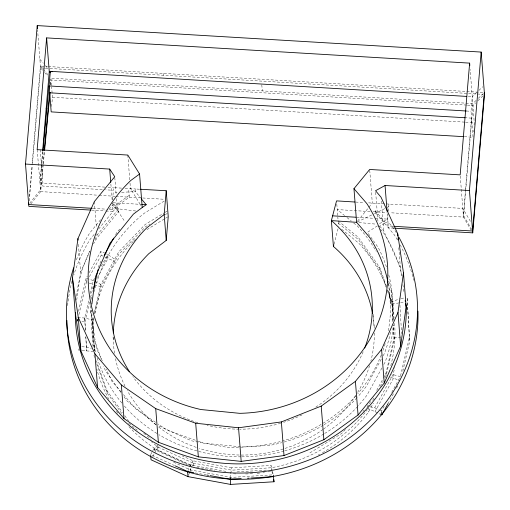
<?xml version="1.0" encoding="UTF-8"?>
<svg xmlns="http://www.w3.org/2000/svg" width="510" height="510" viewBox="0 0 510 510"><rect width="100%" height="100%" fill="white"/><g stroke="black" fill="none" stroke-linecap="round" stroke-linejoin="round"><path stroke-width="0.38" stroke-dasharray="2.55 1.91" d="M30.81 203.911L40.704 191.594L40.022 182.924L42.617 151.317M29.357 196.618L31.971 165.763M32.041 164.972L40.417 66.07L37.606 30.281M50.369 84.947L50.828 79.452M112.602 199.69L113.182 192.85L117.013 192.614M121.533 188.107L113.615 187.686L113.398 190.287L105.455 189.809M139.466 189.21L135.532 188.987L135.316 191.581L140.263 197.555M230.297 477.736L230.756 472.279M379.542 223.603L387.696 219.121L388.091 214.461M388.352 211.357L388.971 204.083L462.793 208.411L471.272 222.787M464.304 136.699L473.044 137.228L471.03 111.288L472.266 96.753L470.124 69.385M465.471 189.975L463.443 217.094L471.119 230.125M465.541 189.184L471.565 118.135L466.006 117.797M29.299 200.838L32.258 166.024M32.532 162.862L40.596 67.926L40.417 66.07L47.545 66.498M50.707 84.628L50.981 78.769M51.644 106.494L52.434 97.251L51.65 87.063M476.665 92.539L472.266 96.753L472.948 105.462L463.443 217.094L389.838 212.727M473.503 131.88L473.631 130.35M474.09 125.001L474.281 122.706L472.948 105.462L475.696 102.829M104.882 187.119L40.022 182.924L42.955 151.336M42.936 164.526L40.558 189.752L30.173 202.687M43.012 163.742L44.204 151.126M43.229 164.794L40.704 191.594L98.481 195.241M43.305 164.003L44.497 151.393M102.255 360.755L96.358 348.158L90.786 312.604L91.188 309.519M230.851 473.471L231.591 467.829L270.995 465.426L272.142 470.252M76.729 300.052L80.605 272.174L78.393 244.029M78.476 311.38L86.082 278.275L87.216 276.203M77.373 321.472L77.724 319.929M78.961 314.542L86.388 282.202L87.146 280.819M85.355 329.76L84.679 317.998L89.065 298.879M90.295 293.524L93.285 280.525L94.42 278.473M89.556 302.041L84.985 321.925L85.482 330.55M90.608 297.451L93.419 285.217M91.245 299.319L91.762 297.088M98.564 267.45L99.252 264.448L101.528 260.317M94.407 350.504L92.648 320.044L93.183 317.724M94.426 312.305L100.827 284.433L118.722 251.857L145.108 224.54L164.437 212.734M93.719 318.52L92.833 322.39L94.465 350.625L94.325 349.063M94.79 313.873L101.012 286.779L118.906 254.203L145.286 226.886L149.959 224.037M383.584 377.814L385.872 373.645L394.051 338.028L393.325 325.425M384.91 378.076L386.057 375.985L394.236 340.374L393.331 324.621M370.228 406.731L374.71 407.758L393.172 374.385L394.753 367.5M400.548 375.864L409.39 337.365L407.082 297.419L409.702 341.292L402.626 372.096M334.018 244.194L338.589 226.746M187.884 470.775L190.147 464.859L227.632 471.712M188.566 475.154L189.701 472.196M189.981 471.457L191.333 467.919M191.594 467.23L193.169 463.118L231.776 470.175L271.18 467.772A151.234 139.007 -4.5 0 0 367.238 409.81M80.605 272.174L89.932 251.149M95.077 239.553L97.002 235.199L118.6 208.896L137.375 211.216M89.116 272.754L100.865 251.36L105.659 253.54M89.422 276.681L101.171 255.287L100.865 251.36M115.617 234.657L117.147 231.871L120.366 228.537M150.622 454.659L152.369 451.484M152.713 450.853L154.109 448.315L190.147 464.859M152.77 456.603L154.167 454.066M154.861 452.797L157.998 447.085L151.272 441.603M381.244 359.225L366.409 386.236A151.234 139.007 -4.5 0 1 357.446 397.188M383.157 355.744L384.304 353.659A151.234 139.007 -4.5 0 0 390.494 332.169M381.933 367.939L367.098 394.95A151.234 139.007 -4.5 0 1 358.128 405.896M383.839 364.459L384.986 362.374A151.234 139.007 -4.5 0 0 393.165 326.757M366.881 407.356L367.984 406.215L370.636 401.389M376.705 390.341L383.201 378.516M372.714 400.28L374.614 396.831M380.326 386.427L383.004 381.556M322.447 452.74A151.234 139.007 -4.5 0 0 368.443 412.106L373.377 403.13M384.196 406.087L381.563 410.881L379.504 409.944M391.718 392.388L400.369 376.635L391.712 374.232M387.893 403.85L394.287 392.209M396.544 388.097L398.049 385.356M101.26 266.131L107.718 254.477L106.348 253.852M97.391 277.599L108.024 258.411L107.718 254.477L114.693 259.188L114.877 261.528L103.912 256.536M375.022 411.685L393.478 378.312L393.172 374.385M157.361 445.332L154.205 449.501L187.355 464.725M357.593 221.11L368.392 207.895M368.883 207.296L372.319 203.088L369.673 169.467M100.591 219.753L89.632 233.115A175.638 161.434 -4.5 0 0 75.939 261.094M109.051 209.425L112.538 205.173L118.792 211.338L97.2 237.679A165.584 152.197 -4.5 0 0 93.572 243.869M94.108 234.485L90.123 239.349A175.638 161.434 -4.5 0 0 73.861 274.813M98.589 229.022L117.899 205.473L129.342 197.191L164.539 199.289M345.448 429.547L341.598 433.532L308.518 453.728M363.037 411.34L364.134 410.199M478.864 90.429L482.715 86.745M476.104 100.432L472.802 103.581L50.923 78.151M478.303 98.328L483.257 93.598M477.895 100.731L483.397 95.478M129.202 195.336L117.753 203.617L112.882 209.553L107.323 209.221M377.394 225.847L367.417 232.356L378.171 247.446A151.234 139.007 -4.5 0 1 387.033 268.795M164.22 201.061L144.215 213.269A151.234 139.007 -4.5 0 0 94.407 291.522M165.106 212.332L167.771 210.7M165.291 214.672L167.293 213.454M146.899 229.608L164.902 218.624M165.572 218.216L168.236 216.584M378.382 226.822L387.893 221.601L393.701 228.448A175.638 161.434 -4.5 0 1 396.589 233.159M357.325 221.965L373.728 213.996M374.442 213.652L386.606 207.742M387.319 207.398L388.747 206.703M393.057 320.701L391.96 301.799L399.579 298.796M401.077 298.522L405.584 297.7M387.632 291.44L392.145 304.145L399.885 302.723M400.637 302.589L405.89 301.627M394.051 338.028L401 337.021M121.616 192.34L135.316 191.581L130.445 188.572L124.701 188.273M237.016 471.903L266.743 470.086M271.836 474.918L231.164 477.398L190.549 469.978L173.253 462.034M249.913 478.093L251.494 477.997M113.143 202.77L140.18 204.306L140.989 205.594M48.335 66.542L483.563 92.501M44.555 68.161L40.596 67.926L42.598 70.227M45.345 68.206L49.304 68.448M50.095 68.493L476.55 93.955M477.341 93.999L482.913 94.331M468.295 96.517L472.266 96.753M466.593 105.073L51.102 80.006L51.587 86.279M467.383 105.124L472.948 105.462M466.267 111.001L471.03 111.288M52.434 97.251L464.75 122.132M465.541 122.177L474.281 122.706M388.971 204.083L367.551 202.795M102.274 189.618L42.687 186.054L42.936 183.109L40.258 149.838M370.107 211.554L337.237 209.591L344.55 215.551M373.237 211.739L386.676 212.536M356.668 217.273L374.442 218.331M375.22 218.376L387.696 219.121M93.024 208.373L106.526 209.176M392.968 226.261L388.237 225.981L374.659 209.98M91.583 210.126L105.085 210.936M105.882 210.981L113.029 211.408L112.347 202.725L118.6 208.896L118.792 211.338M393.898 228.161L388.384 227.836L374.805 211.835M77.826 317.59L84.679 317.998L92.648 320.044M81.938 321.74L84.985 321.925L84.679 317.998M81.785 346.736L86.349 347.01L91.424 348.317M82.091 350.663L92.941 351.313M355.629 202.062L364.369 202.597M99.271 195.292L115.101 196.293M115.891 196.344L129.342 197.191L128.66 188.477M108.056 187.329L113.615 187.686M130.018 183.115L130.445 188.572L135.532 188.987M358.925 222.532L376.648 224.202M202.725 442.858L191.416 440.793L158.317 425.703M205.313 443.33L230.016 447.844L269.42 445.447A151.234 139.007 -4.5 0 0 281.724 442.693M231.591 467.829L192.984 460.772L182.217 455.863M196.49 467.192L214.449 470.475M195.336 472.929L206.174 474.912M93.285 280.525L86.082 278.275L86.388 282.202L88.549 282.878M89.269 283.101L93.591 284.452M94.331 284.688L101.012 286.779L100.827 284.433L94.656 281.24M390.513 377.381L399.961 380.339M195.355 440.232L167.261 430.23L158.113 424.046M198.301 441.284L203.579 443.158L242.416 446.958A149.914 137.796 -4.5 0 0 321.925 423.944M101.171 255.287L103.23 256.224M374.71 407.758L378.822 409.632M377.763 412.934L368.169 408.561L368.443 412.106M157.998 447.085L193.169 463.118M128.934 426.704A151.234 139.007 -4.5 0 0 158.278 450.623L192.015 466.006M152.076 455.322L174.547 465.566M155.531 422.293L135.94 409.045L123.286 394.396M346.985 217.54L351.25 221.015M353.685 223.004L357.344 225.981A151.234 139.007 -4.5 0 1 376.233 251.373M338.308 223.208L358.415 239.598L379.931 269.771L386.306 287.704M341.636 229.232L358.696 243.136A151.234 139.007 -4.5 0 1 386.44 287.111M156.238 424.76L126.901 400.841L123.203 395.658M143.756 433.277L151.087 439.257M128.654 423.166L137.215 430.14M39.882 59.243L43.382 63.265M45.384 65.567L47.889 68.448M40.417 66.07L42.923 68.946M43.42 69.519L47.921 74.696M44.599 72.528L47.602 75.977M121.24 392.031L111.76 381.053L106.188 369.144M379.708 226.147L383.667 230.8L400.337 267.272L401.612 275.923M380.371 229.175L383.858 233.28A165.584 152.197 -4.5 0 1 402.199 275.878M386.382 286.104L379.746 267.425L358.23 237.252L338.124 220.862L337.83 217.107M120.895 392.419L105.385 370.668L103.798 366.199M96.333 360.761L106.96 390.647L122.521 412.475M124.81 415.682L128.469 420.82M96.785 363.853L107.145 392.993L123.165 415.459M112.767 203.362L124.899 221.716M140.18 204.306L130.445 188.572M471.814 229.64L463.329 215.239L460.167 174.866M387.715 289.846L391.96 301.799M101.152 358.747L93.164 336.294L91.666 310.329A151.234 139.007 -4.5 0 0 95.861 353.449M272.525 471.285L273.15 474.351M271.753 470.609L270.995 465.426M271.9 471.323L272.62 474.874M402.887 284.574L404.156 293.224M37.147 149.653L40.022 182.924M375.456 210.923L375.609 212.766M409.39 337.365L409.702 341.292M398.801 247.726L400.337 267.272M387.268 213.652L388.384 227.836L394.192 234.683A175.638 161.434 -4.5 0 1 397.876 240.765M391.074 290.528L392.426 307.683M388.671 282.986L390.456 305.656M381.327 201.093L383.667 230.8M375.666 192.289L377.942 221.219M379.746 267.425L379.931 269.771M385.872 373.645L386.057 375.985M373.084 314.179L374.2 328.287M367.863 404.73L367.984 406.215M336.804 204.051L337.767 216.355M338.187 221.646L338.474 225.331M193.392 465.949L192.984 460.772L190.236 466.051L190.549 469.978M157.877 445.523L158.278 450.623M154.109 448.315L154.326 451.076M127.806 155.059L129.769 179.998M114.801 177.499L116.159 194.705M116.465 198.613L117.389 210.349M110.868 183.944L112.162 200.379M113.061 336.849L113.309 339.985M94.356 201.577L96.447 228.161M96.881 233.637L97.002 235.199M106.96 390.647L107.145 392.993M93.853 345.009L94.146 348.764M90.232 305.566L90.786 312.604M77.188 319.113L77.31 320.682M78.922 348.91L79.044 350.485L78.954 348.916M261.808 84.819L262.28 90.901M163.123 73.408L163.27 75.282M399.942 305.152L401.593 333.738M392.145 304.145L393.102 320.682M85.846 336.823L86.662 350.937L85.763 336.817M77.15 319.113L77.246 320.682M374.372 332.973A130.624 120.06 -4.5 0 1 370.853 361.093M369.578 365.644A130.624 120.06 -4.5 0 1 357.529 392.56M355.859 395.218A130.624 120.06 -4.5 0 1 323.697 428.961M323.047 429.426A130.624 120.06 -4.5 0 1 199.238 448.366M196.248 447.359A130.624 120.06 -4.5 0 1 158.406 426.813M155.983 424.862A130.624 120.06 -4.5 0 1 127.277 390.494M125.046 386.248A130.624 120.06 -4.5 0 1 115.509 358.715M114.533 353.271A130.624 120.06 -4.5 0 1 113.252 336.868M372.976 315.792A130.624 120.06 -4.5 0 1 374.264 328.3M394.606 323.34A151.234 139.007 -4.5 0 1 390.532 366.62M319.655 454.302A151.234 139.007 -4.5 0 1 318.253 455.054M270.689 471.45A151.234 139.007 -4.5 0 1 267.591 471.973M264.467 472.438A151.234 139.007 -4.5 0 1 262.899 472.649M259.749 473.025A151.234 139.007 -4.5 0 1 256.587 473.337M252.616 473.65A151.234 139.007 -4.5 0 1 243.876 473.994M235.971 473.898A151.234 139.007 -4.5 0 1 232.05 473.714M117.791 413.247A151.234 139.007 -4.5 0 1 116.407 411.309M108.891 399.273A151.234 139.007 -4.5 0 1 96.804 369.068M94.35 357.523A151.234 139.007 -4.5 0 1 93.987 355.183M93.024 346.507A151.234 139.007 -4.5 0 1 93.904 318.877M94.803 313.376A151.234 139.007 -4.5 0 1 133.091 241.587M133.658 241.026A151.234 139.007 -4.5 0 1 135.373 239.349M387.549 290.113A151.234 139.007 -4.5 0 1 394.058 317.806M388.792 274.909A151.234 139.007 -4.5 0 1 391.897 323.525M356.911 397.774A151.234 139.007 -4.5 0 1 323.85 424.843M323.168 425.257A151.234 139.007 -4.5 0 1 282.495 442.489M388.269 283.809A149.914 137.796 -4.5 0 1 387.995 332.265M385.165 343.714A149.914 137.796 -4.5 0 1 382.417 351.983M381.27 354.966A149.914 137.796 -4.5 0 1 357.765 393.675M355.642 396.091A149.914 137.796 -4.5 0 1 322.607 423.529M67.594 305.624A175.638 161.434 -4.5 0 1 72.108 280.831M400.191 244.927A175.638 161.434 -4.5 0 1 411.876 273.366M412.099 274.125A175.638 161.434 -4.5 0 1 413.744 280.27M357.593 406.489A151.234 139.007 -4.5 0 1 324.532 433.557M323.85 433.972A151.234 139.007 -4.5 0 1 284.707 450.783M283.942 450.993A151.234 139.007 -4.5 0 1 241.734 456.845M240.937 456.852A151.234 139.007 -4.5 0 1 158.916 434.679M156.927 433.468A151.234 139.007 -4.5 0 1 124.389 406.036M121.807 403.008A151.234 139.007 -4.5 0 1 97.212 358.026M388.856 281.322A151.234 139.007 -4.5 0 1 393.573 319.681M76.398 296.208A165.584 152.197 -4.5 0 1 89.881 250.971M363.177 351.785A130.624 120.06 -4.5 0 1 315.728 407.146M302.041 414.879A130.624 120.06 -4.5 0 1 283.719 422.299M280.717 423.236A130.624 120.06 -4.5 0 1 240.031 429.184M239.241 429.178A130.624 120.06 -4.5 0 1 207.066 425.27M197.956 422.739A130.624 120.06 -4.5 0 1 132.874 376.629"/><path stroke-width="0.76" d="M466.707 96.415L50.388 71.323L43.025 150.546M42.681 150.526L49.266 71.515L46.62 37.893L469.64 63.125L469.825 65.471M90.786 210.082L28.828 206.378L25.5 164.054L37.236 25.589L481.172 52.071L484.5 94.426L472.738 232.866L394.689 228.212M28.821 202.948L28.687 204.535L92.233 208.322M46.62 37.893L37.147 149.653L127.806 155.059L139.574 174.018L142.214 207.532L133.403 214.13L109.962 243.225L95.427 276.815L91.896 304.049M113.309 332.947A130.624 120.06 -4.5 0 1 148.856 253.636L166.215 240.42L164.182 214.551L166.203 190.721L140.25 189.255M166.215 240.42L168.236 216.584L166.203 190.721M230.297 477.736L230.565 484.411L274.017 481.765L273.303 475.116M469.64 63.125L460.167 174.866L369.673 169.467L353.965 188.687L356.611 222.315L369.482 237.207A149.914 137.796 -4.5 0 1 387.963 282.26M472.738 232.866L469.436 190.536L481.172 52.071M484.353 92.552L472.623 231.017L393.758 226.312M50.05 92.329L44.644 149.819M44.274 150.342L49.706 92.794L49.17 85.948L466.267 111.001M469.436 190.536L385.05 185.5L375.538 190.727L381.021 197.179L397.692 233.65L403.48 272.971L406.126 306.593L400.637 346.086L384.24 383.061L358.058 415L323.869 439.722L284.013 455.545L241.192 461.391L198.339 456.858L158.368 442.259L124 418.589L97.576 387.46L80.905 350.988L75.117 311.667L72.471 278.046L77.96 238.552L94.356 201.577L114.744 176.715L109.701 169.078L25.5 164.054M400.637 346.086L397.991 312.464L403.48 272.971M50.063 71.559L49.891 72.541L50.299 72.573L50.388 71.323M93.636 288.909L98.047 269.707M354.832 202.011L336.549 200.883L331.385 220.607L333.425 246.47A130.624 120.06 -4.5 0 1 372.568 313.459M333.425 246.47L333.82 244.953M72.471 278.046L78.26 317.367L94.93 353.838L121.355 384.967L155.722 408.637L195.693 423.236L238.546 427.769L281.367 421.923L321.224 406.1L355.413 381.378L381.595 349.439L397.991 312.464M104.174 255.491L113.704 238.138M379.816 413.871L381.869 414.808L387.893 403.85M164.182 214.551L146.823 227.766A130.624 120.06 -4.5 0 0 129.336 371.465M139.574 174.018L130.758 180.508A149.914 137.796 -4.5 0 0 200.934 409.536L239.77 413.336A149.914 137.796 -4.5 0 0 366.837 203.586L353.965 188.687M142.214 207.532L146.198 204.714L141.251 198.747M241.224 478.622L230.163 479.298L210.043 475.62M247.541 478.233L249.122 478.138M251.494 477.997L273.615 476.646M49.266 71.515L52.377 71.7M465.209 117.753L49.706 92.794L51.185 111.888L463.514 136.655M46.117 108.649L46.914 108.694M332.635 215.845L355.891 217.228M141.684 204.408L146.198 204.714M356.611 222.315L331.385 220.607A130.624 120.06 -4.5 0 1 364.688 348.069M175.274 465.898L187.597 471.514L193.794 472.649M206.945 475.052L208.494 475.333M150.679 455.392L151.03 459.778L188.005 476.633L230.565 484.411M273.551 479.464L274.017 481.765M405.201 300.301L405.431 301.875M405.66 303.45L406.126 306.593M397.692 233.65L397.876 235.996M398.061 238.342L398.183 239.904M385.05 185.5L387.084 211.306M381.595 349.439L384.24 383.061M381.627 411.666L381.869 414.808M355.413 381.378L358.058 415M321.224 406.1L323.869 439.722M281.367 421.923L284.013 455.545M238.546 427.769L241.192 461.391M195.693 423.236L198.339 456.858M187.597 471.514L188.005 476.633M155.722 408.637L158.368 442.259M109.701 169.078L110.746 182.382M121.355 384.967L124 418.589M94.93 353.838L97.576 387.46M77.96 238.552L78.087 240.121M78.26 317.367L80.905 350.988M37.236 25.589L37.479 28.719M417.951 311.119A175.638 161.434 -4.5 0 1 245.221 479.228A175.638 161.434 -4.5 0 1 66.912 320.458M398.941 237.297A175.638 161.434 -4.5 0 1 257.499 472.222A175.638 161.434 -4.5 0 1 73.612 267.827M406.247 305.12A165.584 152.197 -4.5 0 1 242.696 463.845A165.584 152.197 -4.5 0 1 75.314 312.598"/></g></svg>
